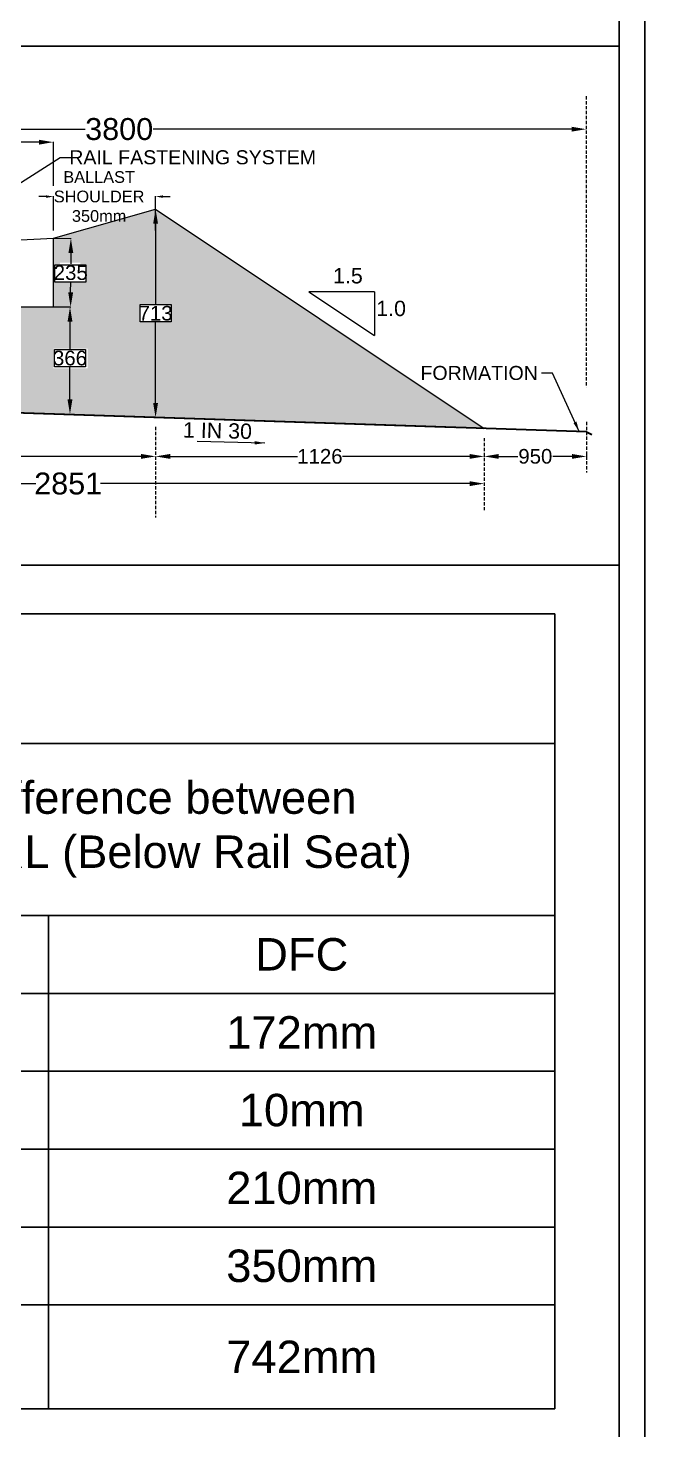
# Model space of a CAD drawing. Header units: metres. Extents: x 0 to 841, y 0 to 594.
# Drawn here: x 780.4 to 828, y 301 to 409 of the extents above; entities that cross this region are included whole.
import ezdxf

# ---------------------------------------------------------------- set-up
doc = ezdxf.new("R2010")
doc.units = ezdxf.units.M
doc.header["$MEASUREMENT"] = 0
doc.linetypes.add('DASHED2', pattern=[0.375, 0.25, -0.125])
for name, color, linetype, lineweight in [('AA_CON_0.30', 7, 'Continuous', 30), ('AA_DIM_0.18', 4, 'Continuous', 18), ('AA_TXT_0.20', 7, 'Continuous', 20), ('DIM', 7, 'Continuous', 5), ('HATCH', 254, 'Continuous', 5)]:
    doc.layers.add(name, color=color, linetype=linetype, lineweight=lineweight)
doc.layers.add('title', color=7, linetype='Continuous')
doc.styles.get("Standard").update_dxf_attribs({"font": 'arial.ttf'})
doc.dimstyles.new('1-100', dxfattribs={"dimtxt": 25, "dimasz": 25, "dimexe": 1, "dimexo": 1, "dimgap": 0.09, "dimtad": 0, "dimtih": 1, "dimtoh": 1, "dimdec": 0, "dimzin": 0, "dimdsep": 46, "dimtxsty": 'Standard', "dimcen": 0.09, "dimclrd": 256, "dimclre": 256, "dimclrt": 256, "dimadec": 0, "dimazin": 0, "dimtfac": 1, "dimtdec": 0, "dimtofl": 0, "dimtmove": 0, "dimatfit": 3, "dimfxl": 1, "dimtolj": 1, "dimtzin": 0, "dimlwd": 9, "dimlwe": 9, "dimarcsym": 0})

# ---------------------------------------------------------------- blocks, each defined once
blk = doc.blocks.new('*T57')
at = {"color": 0, "linetype": 'ByBlock', "lineweight": -2, "transparency": 16777216}
for p, q in [((0, 0), (138.71, 0)), ((0, 0), (0, -61.25)), ((138.71, 0), (138.71, -61.25)), ((0, -10), (138.71, -10)), ((78, -10), (78, -61.25)), ((78, -23.25), (138.71, -23.25)), ((99.65, -23.25), (99.65, -61.25)), ((78, -29.25), (138.71, -29.25)), ((0, -35.25), (138.71, -35.25)), ((0, -41.25), (138.71, -41.25)), ((0, -47.25), (138.71, -47.25)), ((0, -53.25), (138.71, -53.25)), ((0, -61.25), (138.71, -61.25))]:
    blk.add_line(p, q, dxfattribs=at)
at = {"color": 0, "transparency": 16777216}
for s, insert, char_height, width, attachment_point in [('TRACK STRUCTURE', (69.35, -5), 3, 138.5893, 5), ('{\\C256;Difference between \\PFL- RL (Below Rail Seat)}', (108.36, -16.62), 2.5, 60.5858, 5), ('{\\C256;RAIL SECTION: 60Kg/m (UIC 60Kg/m) \\PDFC LINE: 60Kg/m (UIC 60Kg/m)                                  IR MAIN LINE:52Kg/m}', (1.5, -22.62), 2.5, 75.0036, 4), ('IR Line', (88.83, -26.25), 2.5, 21.528, 5), ('DFC', (119.18, -26.25), 2.5, 38.9378, 5), ('172mm', (88.83, -32.25), 2.5, 21.528, 5), ('172mm', (119.18, -32.25), 2.5, 38.9378, 5), ('RUBBER PAD ', (1.5, -38.25), 2.5, 75.0036, 4), ('6mm', (88.83, -38.25), 2.5, 21.528, 5), ('10mm', (119.18, -38.25), 2.5, 38.9378, 5), ('SLEEPER DEPTH', (1.5, -44.25), 2.5, 75.0036, 4), ('210mm', (88.83, -44.25), 2.5, 21.528, 5), ('210mm', (119.18, -44.25), 2.5, 38.9378, 5), ('BALLAST CUSHION', (1.5, -50.25), 2.5, 75.0036, 4), ('300mm', (88.83, -50.25), 2.5, 21.528, 5), ('350mm', (119.18, -50.25), 2.5, 38.9378, 5), ('Total Depth (FL TO RL)', (76, -57.25), 2.5, 74.0036, 6), ('688mm', (88.83, -57.25), 2.5, 21.528, 5), ('742mm', (119.18, -57.25), 2.5, 38.9378, 5)]:
    blk.add_mtext(s, dxfattribs=dict(at, insert=insert, char_height=char_height, width=width, attachment_point=attachment_point))
blk = doc.blocks.new('*D1544')
at = {"linetype": 'Continuous', "lineweight": 9, "transparency": 16777216}
for p, q in [((-31377.7, 14635), (-31377.7, 14736.6)), ((-31327.7, 14735.6), (-30011.9, 14735.6)), ((-28677.7, 14735.6), (-29851.9, 14735.6)), ((-28627.7, 14586.6), (-28627.7, 14736.6))]:
    blk.add_line(p, q, dxfattribs=at)
at = {"linetype": 'Continuous', "transparency": 16777216}
for points in [[(-31327.7, 14743.9), (-31327.7, 14727.2), (-31377.7, 14735.6)], [(-28677.7, 14743.9), (-28677.7, 14727.2), (-28627.7, 14735.6)]]:
    blk.add_solid(points, dxfattribs=at)
at = {"layer": 'Defpoints', "color": 0, "linetype": 'Continuous', "transparency": 16777216}
for p in [(-28627.7, 14735.6), (-31377.7, 14634), (-28627.7, 14585.6)]:
    blk.add_point(p, dxfattribs=at)
at = {"color": 7, "linetype": 'Continuous', "lineweight": 0, "transparency": 16777216, "insert": (-29931.9, 14735.6), "char_height": 50, "attachment_point": 5}
blk.add_mtext('\\A1;2750 ', dxfattribs=at)
blk = doc.blocks.new('*D1545')
at = {"linetype": 'Continuous', "lineweight": 9, "transparency": 16777216}
for p, q in [((-28652.7, 14549.4), (-28677.7, 14549.4)), ((-28627.7, 14433.3), (-28627.7, 14550.4)), ((-28277.7, 14433.3), (-28277.7, 14550.4)), ((-28252.7, 14549.4), (-28227.7, 14549.4))]:
    blk.add_line(p, q, dxfattribs=at)
at = {"linetype": 'Continuous', "transparency": 16777216}
for points in [[(-28652.7, 14553.5), (-28652.7, 14545.2), (-28627.7, 14549.4)], [(-28252.7, 14553.5), (-28252.7, 14545.2), (-28277.7, 14549.4)]]:
    blk.add_solid(points, dxfattribs=at)
at = {"layer": 'Defpoints', "color": 0, "linetype": 'Continuous', "transparency": 16777216}
for p in [(-28277.7, 14549.4), (-28627.7, 14432.3), (-28277.7, 14432.3)]:
    blk.add_point(p, dxfattribs=at)
at = {"color": 7, "linetype": 'Continuous', "transparency": 16777216, "insert": (-28471.2, 14549.4), "char_height": 40, "attachment_point": 5}
blk.add_mtext('\\A1;BALLAST \\PSHOULDER\\P350mm', dxfattribs=at)
blk = doc.blocks.new('*D1548')
at = {"linetype": 'Continuous', "lineweight": 9, "transparency": 16777216}
for p, q in [((-28627.7, 14171.5), (-28570, 14171.5)), ((-28571, 14121.5), (-28571, 14026.9)), ((-28571, 13855), (-28571, 13965.8)), ((-28626.7, 13805), (-28570, 13805))]:
    blk.add_line(p, q, dxfattribs=at)
at = {"linetype": 'Continuous', "transparency": 16777216}
for points in [[(-28579.4, 14121.5), (-28562.7, 14121.5), (-28571, 14171.5)], [(-28579.4, 13855), (-28562.7, 13855), (-28571, 13805)]]:
    blk.add_solid(points, dxfattribs=at)
at = {"layer": 'Defpoints', "color": 0, "linetype": 'Continuous', "transparency": 16777216}
for p in [(-28628.7, 14171.5), (-28627.7, 13805), (-28571, 13805)]:
    blk.add_point(p, dxfattribs=at)
at = {"color": 7, "linetype": 'Continuous', "transparency": 16777216, "insert": (-28571, 13996.4), "char_height": 50, "attachment_point": 5}
blk.add_mtext('\\A1;366', dxfattribs=at)
blk = doc.blocks.new('*D1556')
at = {"linetype": 'Continuous', "lineweight": 9, "transparency": 16777216}
for p, q in [((-29952.7, 13660.2), (-29217.7, 13660.2)), ((-28327.6, 13660.2), (-29062.7, 13660.2))]:
    blk.add_line(p, q, dxfattribs=at)
at = {"linetype": 'Continuous', "transparency": 16777216}
for points in [[(-29952.7, 13668.5), (-29952.7, 13651.8), (-30002.7, 13660.2)], [(-28327.6, 13668.5), (-28327.6, 13651.8), (-28277.6, 13660.2)]]:
    blk.add_solid(points, dxfattribs=at)
at = {"layer": 'Defpoints', "color": 0, "linetype": 'Continuous', "transparency": 16777216}
for p in [(-30002.7, 13660.2), (-28277.6, 13660.2), (-28277.6, 13660.2)]:
    blk.add_point(p, dxfattribs=at)
at = {"color": 7, "linetype": 'Continuous', "transparency": 16777216, "insert": (-29140.2, 13660.2), "char_height": 50, "attachment_point": 5}
blk.add_mtext('\\A1;1725', dxfattribs=at)
blk = doc.blocks.new('*D1540')
at = {"linetype": 'Continuous', "lineweight": 9, "transparency": 16777216}
for p, q in [((-28626.7, 14406.5), (-28566.9, 14406.2)), ((-28568.1, 14356.2), (-28568.2, 14319.3)), ((-28568.7, 14221.2), (-28568.5, 14258.2)), ((-28627.7, 14171.5), (-28567.9, 14171.2))]:
    blk.add_line(p, q, dxfattribs=at)
at = {"linetype": 'Continuous', "transparency": 16777216}
for points in [[(-28576.4, 14356.2), (-28559.8, 14356.2), (-28567.9, 14406.2)], [(-28577, 14221.2), (-28560.3, 14221.2), (-28568.9, 14171.2)]]:
    blk.add_solid(points, dxfattribs=at)
at = {"layer": 'Defpoints', "color": 0, "linetype": 'Continuous', "transparency": 16777216}
for p in [(-28627.7, 14406.5), (-28567.9, 14406.2), (-28628.7, 14171.5)]:
    blk.add_point(p, dxfattribs=at)
at = {"color": 7, "linetype": 'Continuous', "transparency": 16777216, "insert": (-28568.4, 14288.7), "char_height": 50, "attachment_point": 5}
blk.add_mtext('\\A1;235', dxfattribs=at)
blk = doc.blocks.new('*D1561')
at = {"linetype": 'Continuous', "lineweight": 9, "transparency": 16777216}
for p, q in [((-29952.5, 14780), (-28519.3, 14780)), ((-26852.5, 14780), (-28285.6, 14780))]:
    blk.add_line(p, q, dxfattribs=at)
at = {"linetype": 'Continuous', "transparency": 16777216}
for points in [[(-29952.5, 14788.4), (-29952.5, 14771.7), (-30002.5, 14780)], [(-26852.5, 14788.4), (-26852.5, 14771.7), (-26802.5, 14780)]]:
    blk.add_solid(points, dxfattribs=at)
at = {"layer": 'Defpoints', "color": 0, "linetype": 'Continuous', "transparency": 16777216}
for p in [(-30002.5, 14780), (-26802.5, 14780), (-26802.5, 14780)]:
    blk.add_point(p, dxfattribs=at)
at = {"color": 7, "linetype": 'Continuous', "lineweight": 0, "transparency": 16777216, "insert": (-28402.5, 14780), "char_height": 75, "attachment_point": 5}
blk.add_mtext('\\A1;3800', dxfattribs=at)
blk = doc.blocks.new('*D1562')
at = {"linetype": 'Continuous', "lineweight": 9, "transparency": 16777216}
for p, q in [((-29952.6, 13567), (-28687.5, 13567)), ((-27201.7, 13567), (-28466.8, 13567))]:
    blk.add_line(p, q, dxfattribs=at)
at = {"linetype": 'Continuous', "transparency": 16777216}
for points in [[(-29952.6, 13575.3), (-29952.6, 13558.6), (-30002.6, 13567)], [(-27201.7, 13575.3), (-27201.7, 13558.6), (-27151.7, 13567)]]:
    blk.add_solid(points, dxfattribs=at)
at = {"layer": 'Defpoints', "color": 0, "linetype": 'Continuous', "transparency": 16777216}
for p in [(-30002.6, 13567), (-27151.7, 13567), (-27151.7, 13567)]:
    blk.add_point(p, dxfattribs=at)
at = {"color": 7, "linetype": 'Continuous', "transparency": 16777216, "insert": (-28577.2, 13567), "char_height": 75, "attachment_point": 5}
blk.add_mtext('\\A1;2851', dxfattribs=at)
blk = doc.blocks.new('*D1563')
at = {"linetype": 'Continuous', "lineweight": 9, "transparency": 16777216}
for p, q in [((-28227.6, 13660.2), (-27791.9, 13660.2)), ((-27201.7, 13660.2), (-27637.4, 13660.2))]:
    blk.add_line(p, q, dxfattribs=at)
at = {"linetype": 'Continuous', "transparency": 16777216}
for points in [[(-28227.6, 13668.5), (-28227.6, 13651.8), (-28277.6, 13660.2)], [(-27201.7, 13668.5), (-27201.7, 13651.8), (-27151.7, 13660.2)]]:
    blk.add_solid(points, dxfattribs=at)
at = {"layer": 'Defpoints', "color": 0, "linetype": 'Continuous', "transparency": 16777216}
for p in [(-28277.6, 13660.2), (-27151.7, 13660.2), (-27151.7, 13660.2)]:
    blk.add_point(p, dxfattribs=at)
at = {"color": 7, "linetype": 'Continuous', "transparency": 16777216, "insert": (-27714.7, 13660.2), "char_height": 50, "attachment_point": 5}
blk.add_mtext('\\A1;1126', dxfattribs=at)
blk = doc.blocks.new('*D1564')
at = {"linetype": 'Continuous', "lineweight": 9, "transparency": 16777216}
for p, q in [((-28277.7, 14456.5), (-28277.7, 14180.4)), ((-28277.7, 13843.3), (-28277.7, 14119.3))]:
    blk.add_line(p, q, dxfattribs=at)
at = {"linetype": 'Continuous', "transparency": 16777216}
for points in [[(-28286.1, 14456.5), (-28269.4, 14456.5), (-28277.7, 14506.5)], [(-28286.1, 13843.3), (-28269.4, 13843.3), (-28277.7, 13793.3)]]:
    blk.add_solid(points, dxfattribs=at)
at = {"layer": 'Defpoints', "color": 0, "linetype": 'Continuous', "transparency": 16777216}
for p in [(-28277.7, 14506.5), (-28277.7, 13793.3), (-28277.7, 13793.3)]:
    blk.add_point(p, dxfattribs=at)
at = {"color": 7, "linetype": 'Continuous', "transparency": 16777216, "insert": (-28277.7, 14149.9), "char_height": 50, "attachment_point": 5}
blk.add_mtext('\\A1;713', dxfattribs=at)
blk = doc.blocks.new('*D1565')
at = {"linetype": 'Continuous', "lineweight": 9, "transparency": 16777216}
for p, q in [((-27151.7, 13667.1), (-27151.7, 13659.2)), ((-27101.7, 13660.2), (-27036.7, 13660.2)), ((-26851.5, 13660.2), (-26916.4, 13660.2)), ((-26801.5, 13667.1), (-26801.5, 13659.2))]:
    blk.add_line(p, q, dxfattribs=at)
at = {"linetype": 'Continuous', "transparency": 16777216}
for points in [[(-27101.7, 13668.5), (-27101.7, 13651.8), (-27151.7, 13660.2)], [(-26851.5, 13668.5), (-26851.5, 13651.8), (-26801.5, 13660.2)]]:
    blk.add_solid(points, dxfattribs=at)
at = {"layer": 'Defpoints', "color": 0, "linetype": 'Continuous', "transparency": 16777216}
for p in [(-27151.7, 13668.1), (-26801.5, 13668.1), (-26801.5, 13660.2)]:
    blk.add_point(p, dxfattribs=at)
at = {"color": 7, "linetype": 'Continuous', "transparency": 16777216, "insert": (-26976.6, 13660.2), "char_height": 50, "attachment_point": 5}
blk.add_mtext('\\A1;950', dxfattribs=at)
blk = doc.blocks.new('TY-TCS')
at = {"layer": 'HATCH', "linetype": 'Continuous', "lineweight": 5}
h = blk.add_hatch(dxfattribs=at)
h.set_pattern_fill('GRAVEL', color=8, scale=100)
h.set_pattern_definition([(228.0127875, (-923182.697, -235702.207), (-800, -900), [13.4536, -1331.908805]), (184.96974073, (-923191.697, -235712.207), (1200, 100), [23.0868, -2285.592476]), (132.5104471, (-923214.697, -235714.207), (1000, -1100), [16.2788, -1611.60326]), (267.273689, (-923253.697, -235739.207), (100, 2000), [21.0238, -2081.355804]), (292.8336542, (-923254.697, -235760.207), (-500, 1200), [20.6155, -2040.937313]), (357.273689, (-923246.697, -235779.207), (-2000, 100), [21.0238, -2081.355804]), (37.69424047, (-923225.697, -235780.2068), (-1300, -1000), [27.8029, -2752.484855]), (72.25532837, (-923203.697, -235763.207), (700, 2200), [26.2488, -2598.63215]), (121.4295656, (-923195.697, -235738.207), (-800, 1300), [21.095, -2088.407311]), (175.2363583, (-923206.697, -235720.207), (1100, -100), [24.0832, -1180.076258]), (222.3974378, (-923230.697, -235718.2068), (-1200, -1100), [31.1448, -3083.3375]), (138.8140748, (-923154.697, -235740.207), (-700, 600), [10.6301, -1052.384481]), (171.4692344, (-923162.697, -235733.207), (1300, -200), [20.2237, -2002.151142]), (225, (-923182.7, -235730.21), (-1e-14, -100), [14.1421, -127.279256]), (203.1985905, (-923189.697, -235718.207), (500, 200), [7.6158, -753.961511]), (291.8014095, (-923196.697, -235721.207), (-100, 300), [10.7703, -527.746181]), (30.9637565, (-923192.697, -235731.207), (300, 200), [17.4929, -565.60229]), (161.565051, (-923177.697, -235722.207), (200, -100), [12.6491, -303.578666]), (16.3895403, (-923254.697, -235721.207), (1000, 300), [17.72, -1754.284515]), (70.34617594, (-923237.697, -235716.207), (-400, -1100), [14.8661, -1471.740775]), (293.1985905, (-923177.697, -235702.207), (-200, 500), [15.2315, -746.345811]), (343.6104597, (-923171.697, -235716.207), (-1000, 300), [17.72, -1754.284515]), (339.4439548, (-923254.697, -235783.207), (-500, 200), [17.088, -837.312375]), (294.7751406, (-923238.697, -235789.207), (-500, 1100), [14.3178, -1417.464306]), (66.8014095, (-923176.697, -235802.207), (200, 500), [15.2315, -746.345811]), (17.3540246, (-923170.697, -235788.207), (-1300, -400), [16.7631, -1659.542361]), (69.4439548, (-923225.697, -235802.207), (-200, -500), [8.544, -845.856375]), (101.3099325, (-923182.697, -235802.207), (-100, 400), [5.099, -504.802951]), (165.9637565, (-923183.697, -235797.207), (300, -100), [20.6155, -391.695063]), (186.00900596, (-923203.697, -235792.207), (1000, 100), [19.105, -1891.392317]), (303.6900675, (-923192.697, -235740.207), (-100, 200), [14.4222, -346.132928]), (353.1572266, (-923184.697, -235752.207), (1700, -200), [25.1794, -2492.756262]), (60.9453959, (-923159.697, -235755.207), (-400, -700), [10.2956, -1019.267414]), (90, (-923154.7, -235746.21), (-100, 100), [6, -94]), (120.2564372, (-923205.697, -235789.207), (400, -700), [13.8924, -1375.351999]), (48.0127875, (-923212.697, -235777.207), (800, 900), [26.9072, -1318.455205]), (0, (-923194.7, -235757.21), (100, 100), [26, -74]), (325.3048465, (-923168.697, -235757.207), (1000, -700), [15.8114, -1565.32743]), (254.0546041, (-923155.697, -235766.207), (-100, -400), [14.5602, -713.450789]), (207.64597536, (-923159.697, -235780.207), (-1900, -1000), [23.7065, -2346.947418]), (175.42607874, (-923180.697, -235791.207), (-1300, 100), [25.0799, -2482.907341])])
h.paths.add_polyline_path([(-28963.7, 13891.6), (-28314.8, 13891.6)], flags=16)
h.paths.add_polyline_path([(-28628.5, 13962), (-28628.5, 14028.7), (-28510.8, 14028.7), (-28510.8, 13962)], flags=16)
h.paths.add_polyline_path([(-30935.5, 14083.8), (-30237.7, 14083.8), (-30908.6, 14083.8)], flags=0)
h.paths.add_polyline_path([(-31385.6, 13983), (-31491.8, 13983), (-31491.8, 14042.3), (-31385.6, 14042.3)], flags=16)
h.paths.add_polyline_path([(-31385.7, 13983), (-31487, 13983), (-31487, 13972.8), (-31385.8, 13972.8)], flags=16)
h.paths.add_polyline_path([(-31486.9, 14042.3), (-31385.6, 14042.3), (-31385.6, 14049.9), (-31486.9, 14049.9)], flags=16)
h.paths.add_polyline_path([(-31387, 14258.8), (-31493.2, 14258.8), (-31493.2, 14318.1), (-31387, 14318.1)], flags=16)
h.paths.add_polyline_path([(-29902.3, 13940.1), (-29902.3, 13996.1), (-29604.4, 13998.5), (-29604.1, 14000.1), (-29903.4, 13996.8), (-29903.4, 13940.1)], flags=16)
h.paths.add_polyline_path([(-28622.7, 14256.8), (-28622.7, 14316.1), (-28516.5, 14316.1), (-28516.5, 14256.8)], flags=16)
h.paths.add_polyline_path([(-28604.8, 14316.1), (-28535.1, 14316.1), (-28535.1, 14323.7), (-28604.8, 14323.7)], flags=16)
h.paths.add_polyline_path([(-30987.2, 13891.2), (-30987.2, 14083.8), (-30206.6, 14085.6), (-30209.7, 13891.2)], flags=16)
h.paths.add_polyline_path([(-30955.1, 14083.8), (-30227.7, 14083.8), (-30209.7, 14083.8), (-30889.7, 14083.8)], flags=0)
h.paths.add_polyline_path([(-28330.8, 14121.2), (-28330.8, 14180.5), (-28224.6, 14180.5), (-28224.6, 14121.2)], flags=16)
h.paths.add_polyline_path([(-29122.6, 14121.5), (-28968.3, 14120.7), (-28968.3, 13874.2), (-29123, 13877), (-29122.6, 13821.5), (-27151.7, 13755.8), (-27252.7, 13823.1), (-28277.7, 14506.5), (-28627.7, 14406.5), (-28627.7, 14171.5), (-29122.6, 14171.5)])
h.paths.add_polyline_path([(-29528.6, 13996.7), (-29528.6, 13942.8), (-29902.3, 13942.8), (-29902.3, 13996.7)], flags=16)
edge = h.paths.add_edge_path()
edge.add_line((-29299.2, 14120.7), (-29122.6, 14121.5))
edge.add_line((-29122.6, 14121.5), (-29122.6, 14171.5))
edge.add_line((-29122.6, 14171.5), (-30002.7, 14171.5))
edge.add_line((-30002.7, 14171.5), (-30002.7, 14038.4))
edge.add_line((-30002.7, 14038.4), (-29946.7, 14038.4))
edge.add_line((-29946.7, 14038.4), (-29946.7, 13979.1))
edge.add_line((-29946.7, 13979.1), (-30002.7, 13979.1))
edge.add_line((-30002.7, 13979.1), (-30002.7, 13860.7))
edge.add_arc((-30001.8, 13850.8), 9.95, -2.0681, 95.2723, ccw=False)
edge.add_line((-29991.9, 13850.4), (-29122.6, 13821.5))
edge.add_line((-29122.6, 13821.5), (-29123, 13877))
edge.add_line((-29123, 13877), (-29299.2, 13874.2))
edge.add_line((-29299.2, 13874.2), (-29299.2, 14120.7))
h.paths.add_polyline_path([(-29663.4, 13942.8), (-29902.3, 13942.8), (-29902.3, 13939.8), (-29663.4, 13939.8)], flags=16)
h.paths.add_polyline_path([(-31783.1, 14180.7), (-31676.9, 14180.7), (-31676.9, 14121.4), (-31783.1, 14121.4)], flags=16)
edge = h.paths.add_edge_path()
edge.add_line((-30002.7, 13979.1), (-30052.9, 13979.1))
edge.add_line((-30052.9, 13979.1), (-30052.9, 14038.4))
edge.add_line((-30052.9, 14038.4), (-30002.7, 14038.4))
edge.add_line((-30002.7, 14038.4), (-30002.7, 14171.5))
edge.add_line((-30002.7, 14171.5), (-31377.7, 14171.5))
edge.add_line((-31377.7, 14171.5), (-31377.7, 14406.5))
edge.add_line((-31377.7, 14406.5), (-31727.7, 14506.5))
edge.add_line((-31727.7, 14506.5), (-32853.8, 13755.8))
edge.add_line((-32853.8, 13755.8), (-32752.7, 13759.1))
edge.add_line((-32752.7, 13759.1), (-30011.8, 13850.5))
edge.add_arc((-30001.8, 13850.8), 9.95, 95.2723, 181.7172, ccw=False)
edge.add_line((-30002.7, 13860.7), (-30002.7, 13979.1))
at = {"color": 7, "linetype": 'DASHED2', "lineweight": 0, "ltscale": 45}
for points in [[(-26802.5, 14893.1), (-26802.5, 13897.2)], [(-26801.5, 13778.4), (-26801.5, 13604.8)], [(-28277.7, 13760.9), (-28277.7, 13451.5)], [(-27151.7, 13723.1), (-27151.7, 13476)]]:
    blk.add_lwpolyline(points, dxfattribs=at)
at = {"color": 7, "linetype": 'Continuous', "lineweight": 0}
for points in [[(-32853.8, 13755.7), (-31727.7, 14506.5), (-31377.7, 14406.5), (-31377.7, 14171.5), (-28627.7, 14171.5), (-28627.7, 14406.5), (-28277.7, 14506.5), (-27151.7, 13755.8)], [(-31377.7, 14406.5), (-30702.9, 14372.7), (-30152.7, 14351.5), (-29852.7, 14351.5), (-29302.6, 14372.7), (-28627.7, 14406.5)]]:
    blk.add_lwpolyline(points, dxfattribs=at)
at = {"lineweight": 0}
for points in [[(-28622.7, 14316.1), (-28516.5, 14316.1), (-28516.5, 14256.8), (-28622.7, 14256.8)], [(-28330.8, 14180.5), (-28224.6, 14180.5), (-28224.6, 14121.2), (-28330.8, 14121.2)], [(-28623.7, 14026), (-28517.5, 14026), (-28517.5, 13966.7), (-28623.7, 13966.7)]]:
    blk.add_lwpolyline(points, close=True, dxfattribs=at)
at = {"color": 7, "linetype": 'Continuous'}
blk.add_lwpolyline([(-27252.7, 13759.1), (-30002.8, 13850.8), (-32752.7, 13759.1)], dxfattribs=at)
at = {"layer": 'AA_CON_0.30', "color": 7}
blk.add_line((-26800.8, 13744.1), (-26782.5, 13734.9), dxfattribs=at)
blk.add_lwpolyline([(-26801.5, 13744.1), (-30001.5, 13850.8)], dxfattribs=at)
at = {"layer": 'AA_DIM_0.18', "color": 7, "lineweight": 9, "ltscale": 7}
for p, q in [((-27527.4, 14223.4), (-27752.4, 14223.4)), ((-27752.4, 14223.4), (-27527.4, 14073.4)), ((-27527.4, 14223.4), (-27527.4, 14073.4))]:
    blk.add_line(p, q, dxfattribs=at)
at = {"layer": 'AA_TXT_0.20', "color": 7}
for s, p in [('1.5', (-27669.8, 14252.2)), ('1.0', (-27521.8, 14140.4))]:
    blk.add_text(s, height=52.5, dxfattribs=at).set_placement(p)
blk.add_text('1 IN 30', height=52.5, rotation=358.6699, dxfattribs=at).set_placement((-28184.4, 13725.1))
at = {"layer": 'AA_TXT_0.20', "color": 7, "insert": (-27727.8, 14707.9), "char_height": 48, "attachment_point": 3}
blk.add_mtext('RAIL FASTENING SYSTEM', dxfattribs=at)
at = {"layer": 'AA_TXT_0.20', "color": 7, "insert": (-26968, 13969.8), "char_height": 48, "width": 579.53, "attachment_point": 3}
blk.add_mtext('FORMATION', dxfattribs=at)
at = {"color": 7, "linetype": 'Continuous', "lineweight": 0}
dim = blk.add_aligned_dim(p1=(-30002.5, 14780), p2=(-26802.5, 14780), distance=0, text='3800', dimstyle='1-100', override={"dimtxt": 75, "dimasz": 50, "dimgap": 5, "dimclrt": 7}, dxfattribs=at)
dim.commit()
dim.dimension.update_dxf_attribs({"geometry": '*D1561', "text_midpoint": (-28402.5, 14780)})
dim = blk.add_linear_dim(base=(-28627.7, 14735.6), p1=(-31377.7, 14634), p2=(-28627.7, 14585.6), text='<> ', dimstyle='1-100', override={"dimtxt": 50, "dimasz": 50, "dimgap": 5, "dimclrt": 7}, dxfattribs=at)
dim.commit()
dim.dimension.update_dxf_attribs({"geometry": '*D1544', "text_midpoint": (-29931.9, 14735.6), "dimtype": 160})
at = {"color": 7, "linetype": 'Continuous'}
dim = blk.add_linear_dim(base=(-28277.7, 14549.4), p1=(-28627.7, 14432.3), p2=(-28277.7, 14432.3), text='BALLAST \\PSHOULDER\\P350mm', dimstyle='1-100', override={"dimtxt": 40, "dimgap": 5, "dimclrt": 7}, dxfattribs=at)
dim.commit()
dim.dimension.update_dxf_attribs({"geometry": '*D1545', "text_midpoint": (-28471.2, 14549.4), "dimtype": 160})
for p1, p2, distance, override, picture, middle in [((-28277.7, 14506.5), (-28277.7, 13793.3), 0, {"dimtxt": 50, "dimasz": 50, "dimgap": 5, "dimclrt": 7}, '*D1564', (-28277.7, 14149.9)), ((-28628.7, 14171.5), (-28627.7, 14406.5), -59.9, {"dimtxt": 50, "dimasz": 50, "dimgap": 5, "dimclrt": 7}, '*D1540', (-28568.4, 14288.7)), ((-30002.7, 13660.2), (-28277.6, 13660.2), 0, {"dimtxt": 50, "dimasz": 50, "dimgap": 5, "dimclrt": 7}, '*D1556', (-29140.2, 13660.2)), ((-28277.6, 13660.2), (-27151.7, 13660.2), 0, {"dimtxt": 50, "dimasz": 50, "dimgap": 5, "dimclrt": 7}, '*D1563', (-27714.7, 13660.2)), ((-30002.6, 13567), (-27151.7, 13567), 0, {"dimtxt": 75, "dimasz": 50, "dimgap": 5, "dimclrt": 7}, '*D1562', (-28577.2, 13567))]:
    dim = blk.add_aligned_dim(p1=p1, p2=p2, distance=distance, dimstyle='1-100', override=override, dxfattribs=at)
    dim.commit()
    dim.dimension.update_dxf_attribs({"geometry": picture, "text_midpoint": middle})
dim = blk.add_linear_dim(base=(-28571.0458, 13804.9666), p1=(-28628.7268, 14171.462), p2=(-28627.7268, 13804.9666), angle=90, dimstyle='1-100', override={"dimtxt": 50, "dimasz": 50, "dimgap": 5, "dimclrt": 7}, dxfattribs=at)
dim.commit()
dim.dimension.update_dxf_attribs({"geometry": '*D1548', "text_midpoint": (-28571.0458, 13996.3912), "dimtype": 160})
dim = blk.add_aligned_dim(p1=(-27151.7, 13668.1), p2=(-26801.5, 13668.1), distance=-7.9, text='950', dimstyle='1-100', override={"dimtxt": 50, "dimasz": 50, "dimgap": 5, "dimclrt": 7}, dxfattribs=at)
dim.commit()
dim.dimension.update_dxf_attribs({"geometry": '*D1565', "text_midpoint": (-26976.6, 13660.2)})
at = {"color": 7, "lineweight": 9}
blk.add_leader([(-29003, 14429.5, 0), (-28605.1, 14682.6, 0), (-28567.9, 14682.6, 0)], dimstyle='1-100', override={"dimasz": 35}, dxfattribs=at)
at = {"color": 7, "linetype": 'Continuous', "lineweight": 9}
blk.add_leader([(-26826.2, 13744.9), (-26918.3, 13945.3), (-26955.5, 13945.3)], dimstyle='1-100', override={"dimasz": 35}, dxfattribs=at)
at = {"layer": 'DIM', "color": 7, "linetype": 'Continuous', "lineweight": 9}
blk.add_leader([(-27902.9, 13705.9), (-28135.8, 13711.3)], dimstyle='1-100', override={"dimasz": 35}, dxfattribs=at)

msp = doc.modelspace()

# ---------------------------------------------------------------- linework, layer by layer
msp.add_lwpolyline([(676, 407.66), (826, 407.66), (826, 367.65), (676, 367.65)], close=True)
at = {"layer": 'title'}
for points in [[(828, 13), (13, 13), (13, 581), (828, 581)], [(826, 15), (15, 15), (15, 579), (826, 579)]]:
    msp.add_lwpolyline(points, close=True, dxfattribs=at)

# ---------------------------------------------------------------- block references
at = {"xscale": 0.0225142822265625, "yscale": 0.0225142822265625, "zscale": 0.0225142822265625}
msp.add_blockref('TY-TCS', (1426.9, 68.49), dxfattribs=at)
msp.add_blockref('*T57', (682.34, 363.91))

doc.saveas('drawing.dxf')
